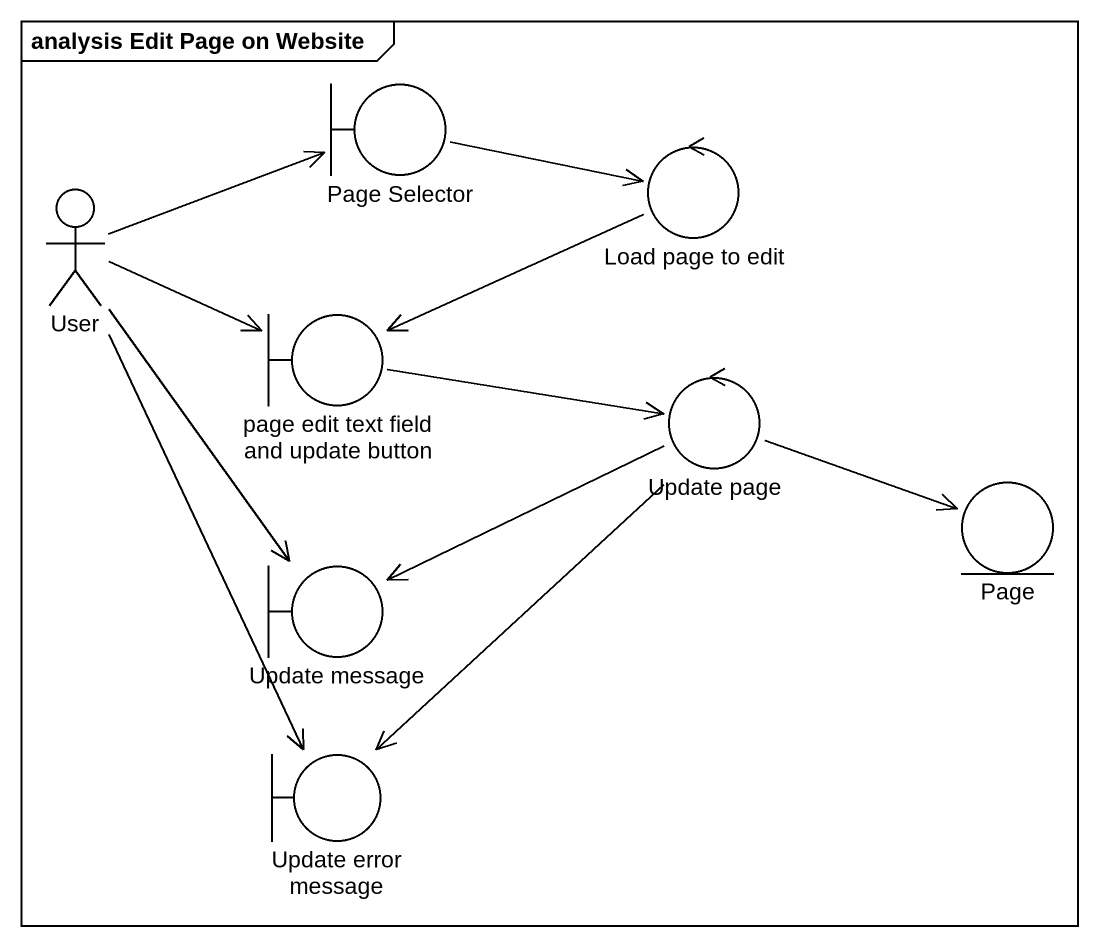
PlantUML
@startuml
mainframe analysis Edit Page on Website
boundary "Page Selector" as Page_Selector
control "Load page to edit" as Load_page_to_edit
actor User
boundary "page edit text field and update button" as page_edit_text_field_and
control "Update page" as Update_page
entity "Page" as Page_
boundary "Update message" as Update_message
boundary "Update error message" as Update_error_message
Page_Selector -right-> Load_page_to_edit
Load_page_to_edit -left-> page_edit_text_field_and
User -right-> Page_Selector
User -right-> page_edit_text_field_and
User --> Update_message
User --> Update_error_message
page_edit_text_field_and -right-> Update_page
Update_page -right-> Page_
Update_page -left-> Update_message
Update_page --> Update_error_message
@enduml
